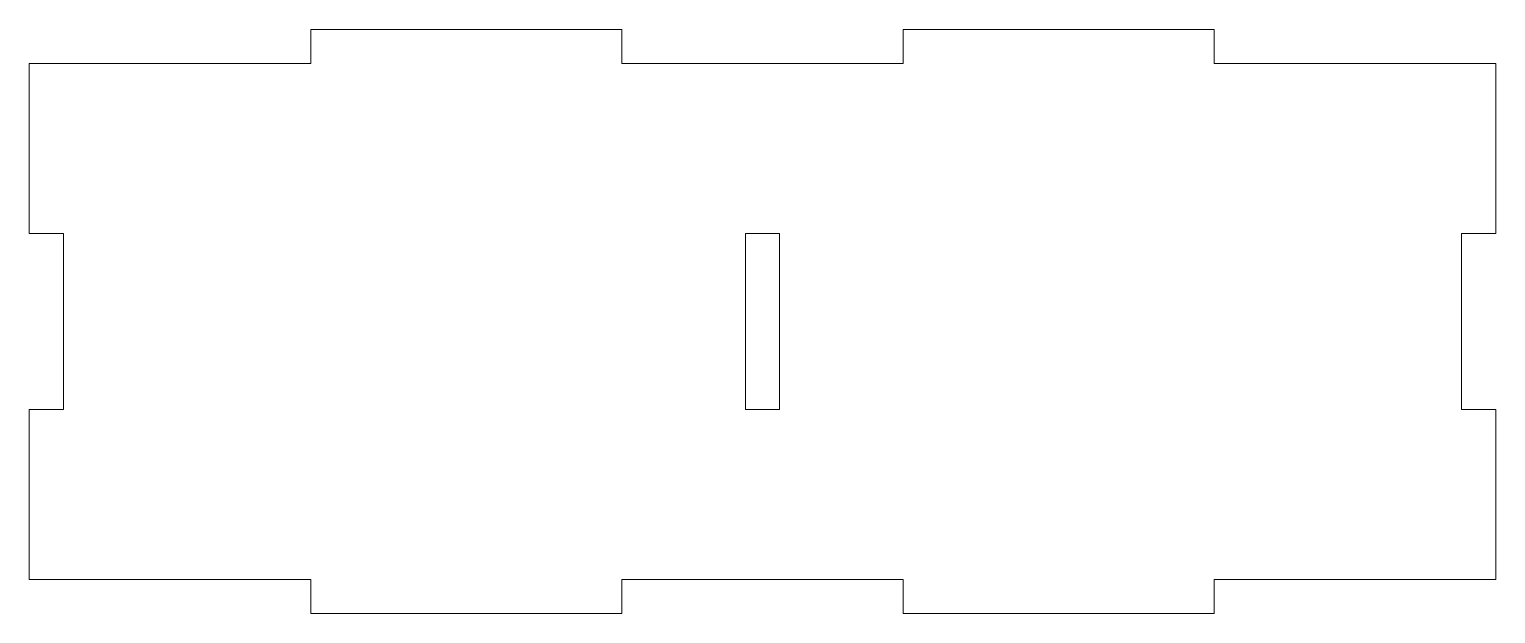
# Model space of a CAD drawing. Header units: millimetres. Extents: x 0 to 250, y -6 to 94.
import ezdxf

# ---------------------------------------------------------------- set-up
doc = ezdxf.new("R2010")
doc.units = ezdxf.units.MM

msp = doc.modelspace()

# ---------------------------------------------------------------- linework, layer by layer
at = {"color": 7, "linetype": 'Continuous', "lineweight": 15}
for p, q in [((48, 93.8), (48, 88)), ((101, 93.8), (48, 93.8)), ((101, 88), (101, 93.8)), ((149, 93.8), (149, 88)), ((202, 93.8), (149, 93.8)), ((202, 88), (202, 93.8)), ((0, 88), (0, 59)), ((48, 88), (0, 88)), ((149, 88), (101, 88)), ((250, 88), (202, 88)), ((250, 59), (250, 88)), ((0, 59), (5.8, 59)), ((5.8, 59), (5.8, 29)), ((122.1, 59), (127.9, 59)), ((122.1, 29), (122.1, 59)), ((127.9, 59), (127.9, 29)), ((244.2, 59), (250, 59)), ((244.2, 29), (244.2, 59)), ((5.8, 29), (0, 29)), ((0, 29), (0, 0)), ((127.9, 29), (122.1, 29)), ((250, 29), (244.2, 29)), ((250, 0), (250, 29)), ((0, 0), (48, 0)), ((48, 0), (48, -5.8)), ((101, 0), (149, 0)), ((101, -5.8), (101, 0)), ((149, 0), (149, -5.8)), ((202, 0), (250, 0)), ((202, -5.8), (202, 0)), ((48, -5.8), (101, -5.8)), ((149, -5.8), (202, -5.8))]:
    msp.add_line(p, q, dxfattribs=at)

doc.saveas('drawing.dxf')
